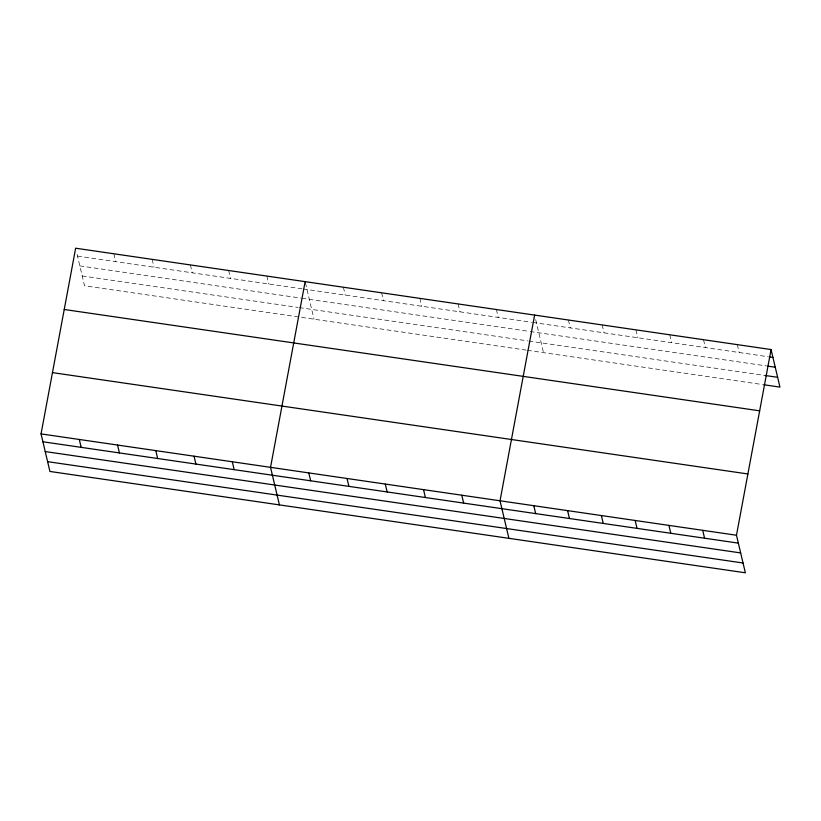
<?xml version="1.0" encoding="UTF-8"?>
<svg xmlns="http://www.w3.org/2000/svg" width="821" height="821" viewBox="0 0 821 821"><rect width="100%" height="100%" fill="white"/><g stroke="black" fill="none" stroke-linecap="round" stroke-linejoin="round"><path stroke-width="0.62" stroke-dasharray="4.11 3.08" d="M77.502 256.09L302.066 288.818M303.298 288.992L531.556 322.263M532.788 322.437L767.933 356.704M79.822 265.881L300.671 298.064M301.912 298.249L528.929 331.325M530.171 331.51L766.496 365.95M82.203 275.969L298.126 307.434M299.357 307.608L527.616 340.879M528.847 341.054L765.121 375.484M526.23 350.126L84.522 285.759L76.712 252.714M527.462 350.31L762.432 384.546M737.299 344.625L739.157 352.517M703.515 339.709L705.383 347.591M669.741 334.783L671.599 342.665M635.957 329.857L637.825 337.749M602.183 324.942L604.051 332.823M568.409 320.016L570.267 327.897M535.692 319.595L543.502 352.64M496.377 309.517L498.244 317.409M458.128 303.944L459.996 311.826M419.88 298.372L421.748 306.254M381.632 292.799L383.499 300.681M343.383 287.227L345.251 295.108M305.402 282.773L314.012 319.195M266.887 276.072L268.754 283.963M228.638 270.499L230.496 278.381M190.39 264.926L192.247 272.808M152.142 259.354L153.999 267.236M113.893 253.781L115.751 261.663"/><path stroke-width="1.23" d="M771.073 349.551L736.478 535.241L745.355 572.791L49.927 471.449L41.05 433.899L75.645 248.209L771.073 349.551L779.95 387.102L763.684 384.731M305.135 281.654L270.54 467.344L279.417 504.894M534.625 315.09L500.03 500.789L508.907 538.34M769.185 356.889L772.941 357.433M767.748 366.135L775.25 367.223M765.121 375.484L777.641 377.311M64.223 309.486L759.661 410.828M52.462 372.621L747.9 473.963M41.05 433.899L736.478 535.241M42.918 441.78L738.346 543.133M45.227 451.571L740.655 552.923M47.608 461.659L743.046 563.001M702.704 530.325L704.572 538.207M668.93 525.399L670.788 533.281M635.146 520.473L637.014 528.365M601.372 515.557L603.23 523.439M567.588 510.631L569.456 518.513M533.814 505.705L535.672 513.597M461.782 495.217L463.649 503.099M423.533 489.634L425.401 497.526M385.285 484.062L387.153 491.953M347.037 478.489L348.904 486.371M308.788 472.917L310.656 480.798M232.292 461.771L234.159 469.653M194.043 456.199L195.911 464.081M155.795 450.616L157.663 458.508M117.547 445.044L119.414 452.935M79.298 439.471L81.166 447.353"/></g></svg>
